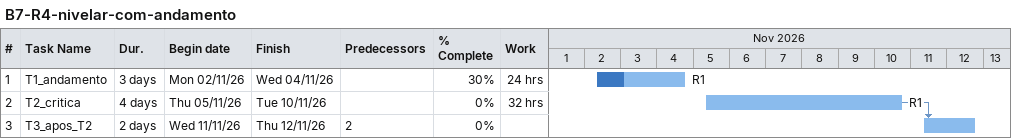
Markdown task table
B7-R4-nivelar-com-andamento

| ID | Task | Duration | Start | Finish | Predecessors | Resources | % complete | Work (h) |
|---|---|---|---|---|---|---|---|---|
| 1 | T1_andamento | 3d | 2026-11-02 | 2026-11-04 |  | R1 | 30 | 24 |
| 2 | T2_critica | 4d | 2026-11-05 | 2026-11-10 |  | R1 | 0 | 32 |
| 3 | T3_apos_T2 | 2d | 2026-11-11 | 2026-11-12 | 2 |  | 0 |  |
